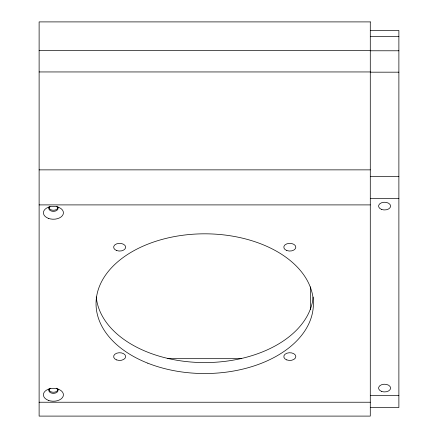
<?xml version="1.0" encoding="UTF-8"?>
<svg xmlns="http://www.w3.org/2000/svg" width="438" height="438" viewBox="0 0 438 438"><rect width="100%" height="100%" fill="white"/><g stroke="black" fill="none" stroke-linecap="round" stroke-linejoin="round"><path stroke-width="0.66" d="M370.285 30.479L398.881 30.479L398.881 407.51L370.285 407.51M370.285 36.354L398.881 36.354M39.119 50.501L370.285 50.501M370.285 50.781L398.881 50.781M39.119 71.947L370.285 71.947M370.285 72.177L398.881 72.177M39.119 169.862L370.285 169.862M370.285 176.333L398.881 176.333M370.285 198.534L398.881 198.534M39.119 204.902L370.285 204.902M167.749 358.678L241.458 358.678M370.285 395.613L398.881 395.613M39.119 402.232L370.285 402.232M310.389 286.901L310.389 309.458M313.197 297.079A108.679 69.856 0 0 1 204.59 362.582A108.679 69.856 0 0 1 96.245 296.898M57.121 388.687A4.577 2.94 0 0 1 56.234 392.733A4.577 2.94 0 0 1 49.91 392.306A4.577 2.94 0 0 1 50.354 388.232M56.48 388.232A4.577 2.94 0 0 1 56.82 388.446M57.969 389.015A4.577 2.94 0 0 1 53.414 392.262A4.577 2.94 0 0 1 48.864 389.015M56.82 206.451A4.577 2.94 0 0 1 56.595 210.536A4.577 2.94 0 0 1 50.239 210.536A4.577 2.94 0 0 1 50.014 206.451M57.969 207.015A4.577 2.94 0 0 1 53.414 210.262A4.577 2.94 0 0 1 48.864 207.015M370.285 21.9L39.119 21.9L39.119 416.1L370.285 416.1L370.285 21.9M116.639 250.541A6.006 3.86 0 0 0 125.651 247.202A6.006 3.86 0 0 0 116.639 243.856A6.006 3.86 0 0 0 116.639 250.541M286.808 250.541A6.006 3.86 0 0 0 295.82 247.202A6.006 3.86 0 0 0 286.808 243.856A6.006 3.86 0 0 0 286.808 250.541M116.639 359.926A6.006 3.86 0 0 0 125.651 356.581A6.006 3.86 0 0 0 116.639 353.236A6.006 3.86 0 0 0 116.639 359.926M286.808 359.926A6.006 3.86 0 0 0 295.82 356.581A6.006 3.86 0 0 0 286.808 353.236A6.006 3.86 0 0 0 286.808 359.926M381.58 391.419A6.006 3.86 0 0 0 390.592 388.073A6.006 3.86 0 0 0 381.58 384.728A6.006 3.86 0 0 0 381.58 391.419M381.58 209.441A6.006 3.86 0 0 0 390.592 206.095A6.006 3.86 0 0 0 381.58 202.75A6.006 3.86 0 0 0 381.58 209.441M147.825 363.195A108.679 69.856 0 0 0 313.367 305.598A108.679 69.856 0 0 0 152.993 242.241A108.679 69.856 0 0 0 147.825 363.195M48.41 400.37A10.008 6.433 0 0 0 63.428 394.797A10.008 6.433 0 0 0 48.41 389.223A10.008 6.433 0 0 0 48.41 400.37M48.41 218.37A10.008 6.433 0 0 0 63.428 212.797A10.008 6.433 0 0 0 48.41 207.229A10.008 6.433 0 0 0 48.41 218.37"/></g></svg>
